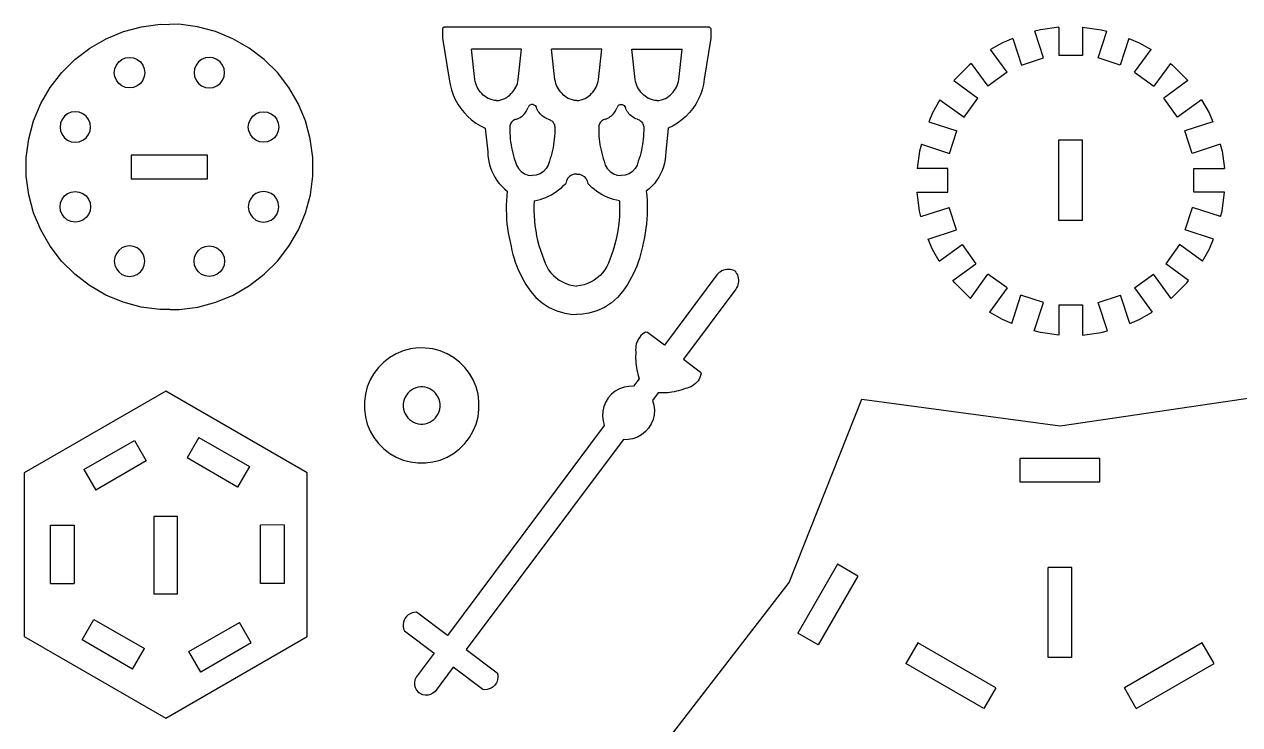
# Model space of a CAD drawing. Extents: x -3998 to 3998, y -3549 to 3549.
# Drawn here: x 2673 to 3443, y 586 to 1030 of the extents above; entities that cross this region are included whole.
import ezdxf

# ---------------------------------------------------------------- set-up
doc = ezdxf.new("R2010")
doc.units = 0
doc.header["$MEASUREMENT"] = 0
doc.layers.get('0').update_dxf_attribs({"linetype": 'CONTINUOUS'})

msp = doc.modelspace()

# ---------------------------------------------------------------- linework, layer by layer
for p, q in [((2725.05, 1020.51), (2736.03, 1025.04)), ((2736.03, 1025.04), (2747.51, 1028.08)), ((2747.51, 1028.08), (2759.29, 1029.62)), ((2759.29, 1029.62), (2765.23, 1029.61)), ((2771.17, 1029.62), (2765.23, 1029.61)), ((2782.95, 1028.08), (2771.17, 1029.62)), ((2794.43, 1025.04), (2782.95, 1028.08)), ((2805.41, 1020.51), (2794.43, 1025.04)), ((2939.17, 1027.9), (2938.17, 1026.9)), ((2938.17, 1026.9), (2938.17, 1020.9)), ((3107.12, 1027.9), (2939.17, 1027.9)), ((3107.12, 1027.9), (3108.12, 1026.9)), ((3108.12, 1026.9), (3108.12, 1020.9)), ((3316.91, 1026.22), (3313.29, 1025.24)), ((3318.76, 1008.38), (3313.29, 1025.24)), ((3328.55, 1027.75), (3316.91, 1026.22)), ((3328.55, 1027.75), (3328.55, 1009.92)), ((3343.55, 1027.75), (3343.55, 1009.92)), ((3343.55, 1027.75), (3355.19, 1026.22)), ((3353.33, 1008.38), (3358.81, 1025.24)), ((3355.19, 1026.22), (3358.81, 1025.24)), ((2714.75, 1014.61), (2725.05, 1020.51)), ((2815.71, 1014.61), (2805.41, 1020.51)), ((2938.17, 1020.9), (2942.39, 994.82)), ((3108.12, 1020.9), (3103.89, 994.82)), ((3292.77, 1018), (3285.21, 1013.62)), ((3299.37, 1020.73), (3292.77, 1018)), ((3299.37, 1020.73), (3304.81, 1003.87)), ((3372.73, 1020.73), (3367.29, 1003.87)), ((3372.73, 1020.73), (3379.33, 1018)), ((3379.33, 1018), (3386.88, 1013.62)), ((2705.32, 1007.41), (2714.75, 1014.61)), ((2737.42, 1008.34), (2739.92, 1008.67)), ((2739.92, 1008.67), (2742.42, 1008.34)), ((2790.41, 1008.67), (2787.9, 1008.34)), ((2792.91, 1008.34), (2790.41, 1008.67)), ((2825.14, 1007.41), (2815.71, 1014.61)), ((2988.24, 1013.9), (2956.41, 1013.9)), ((2958.52, 994.62), (2956.41, 1013.9)), ((2986.13, 994.62), (2988.24, 1013.9)), ((3039.05, 1013.9), (3007.23, 1013.9)), ((3009.33, 994.62), (3007.23, 1013.9)), ((3036.95, 994.62), (3039.05, 1013.9)), ((3058.04, 1013.9), (3089.87, 1013.9)), ((3060.15, 994.62), (3058.04, 1013.9)), ((3087.77, 994.62), (3089.87, 1013.9)), ((3295.65, 999.26), (3285.21, 1013.62)), ((3343.55, 1009.92), (3328.55, 1009.92)), ((3376.44, 999.26), (3386.88, 1013.62)), ((2696.91, 999.06), (2705.32, 1007.41)), ((2730.25, 999.01), (2730.58, 1001.51)), ((2730.58, 1001.51), (2731.55, 1003.84)), ((2731.55, 1003.84), (2733.08, 1005.84)), ((2733.08, 1005.84), (2735.08, 1007.37)), ((2735.08, 1007.37), (2737.42, 1008.34)), ((2742.42, 1008.34), (2744.75, 1007.37)), ((2744.75, 1007.37), (2746.75, 1005.84)), ((2746.75, 1005.84), (2748.29, 1003.84)), ((2748.29, 1003.84), (2749.25, 1001.51)), ((2749.25, 1001.51), (2749.58, 999.01)), ((2781.07, 1001.51), (2780.74, 999.01)), ((2782.04, 1003.84), (2781.07, 1001.51)), ((2783.57, 1005.84), (2782.04, 1003.84)), ((2785.57, 1007.37), (2783.57, 1005.84)), ((2787.9, 1008.34), (2785.57, 1007.37)), ((2795.24, 1007.37), (2792.91, 1008.34)), ((2797.24, 1005.84), (2795.24, 1007.37)), ((2798.77, 1003.84), (2797.24, 1005.84)), ((2799.74, 1001.51), (2798.77, 1003.84)), ((2800.07, 999.01), (2799.74, 1001.51)), ((2833.55, 999.06), (2825.14, 1007.41)), ((3271.58, 1003.82), (3262.56, 994.77)), ((3273, 1004.9), (3271.58, 1003.82)), ((3273, 1004.9), (3283.42, 990.56)), ((3304.81, 1003.87), (3318.76, 1008.38)), ((3367.29, 1003.87), (3353.33, 1008.38)), ((3399.1, 1004.9), (3388.68, 990.56)), ((3399.1, 1004.9), (3400.52, 1003.82)), ((3400.52, 1003.82), (3409.53, 994.77)), ((2689.67, 989.67), (2696.91, 999.06)), ((2730.58, 996.5), (2730.25, 999.01)), ((2731.55, 994.17), (2730.58, 996.5)), ((2733.08, 992.17), (2731.55, 994.17)), ((2748.29, 994.17), (2746.75, 992.17)), ((2749.25, 996.5), (2748.29, 994.17)), ((2749.58, 999.01), (2749.25, 996.5)), ((2780.74, 999.01), (2781.07, 996.5)), ((2781.07, 996.5), (2782.04, 994.17)), ((2782.04, 994.17), (2783.57, 992.17)), ((2797.24, 992.17), (2798.77, 994.17)), ((2798.77, 994.17), (2799.74, 996.5)), ((2799.74, 996.5), (2800.07, 999.01)), ((2840.79, 989.67), (2833.55, 999.06)), ((2942.39, 994.82), (2942.91, 991.51)), ((2958.77, 993.39), (2958.52, 994.62)), ((2959.12, 992.18), (2958.77, 993.39)), ((2985.54, 992.18), (2985.88, 993.39)), ((2985.88, 993.39), (2986.13, 994.62)), ((3009.59, 993.39), (3009.33, 994.62)), ((3009.93, 992.18), (3009.59, 993.39)), ((3036.35, 992.18), (3036.7, 993.39)), ((3036.7, 993.39), (3036.95, 994.62)), ((3060.4, 993.39), (3060.15, 994.62)), ((3060.75, 992.18), (3060.4, 993.39)), ((3087.17, 992.18), (3087.51, 993.39)), ((3087.51, 993.39), (3087.77, 994.62)), ((3103.89, 994.82), (3103.38, 991.51)), ((3262.56, 994.77), (3261.95, 993.97)), ((3261.95, 993.97), (3277.1, 982.96)), ((3295.65, 999.26), (3283.42, 990.56)), ((3376.44, 999.26), (3388.68, 990.56)), ((3410.15, 993.97), (3395, 982.96)), ((3409.53, 994.77), (3410.15, 993.97)), ((2683.72, 979.44), (2689.67, 989.67)), ((2735.08, 990.64), (2733.08, 992.17)), ((2737.42, 989.67), (2735.08, 990.64)), ((2739.92, 989.34), (2737.42, 989.67)), ((2742.42, 989.67), (2739.92, 989.34)), ((2744.75, 990.64), (2742.42, 989.67)), ((2746.75, 992.17), (2744.75, 990.64)), ((2783.57, 992.17), (2785.57, 990.64)), ((2785.57, 990.64), (2787.9, 989.67)), ((2787.9, 989.67), (2790.41, 989.34)), ((2790.41, 989.34), (2792.91, 989.67)), ((2792.91, 989.67), (2795.24, 990.64)), ((2795.24, 990.64), (2797.24, 992.17)), ((2846.75, 979.44), (2840.79, 989.67)), ((2942.91, 991.51), (2943.71, 988.26)), ((2943.71, 988.26), (2944.8, 985.09)), ((2959.55, 990.99), (2959.12, 992.18)), ((2960.07, 989.85), (2959.55, 990.99)), ((2960.68, 988.75), (2960.07, 989.85)), ((2961.37, 987.69), (2960.68, 988.75)), ((2962.14, 986.69), (2961.37, 987.69)), ((2962.98, 985.75), (2962.14, 986.69)), ((2963.89, 984.88), (2962.98, 985.75)), ((2980.76, 984.88), (2981.67, 985.75)), ((2981.67, 985.75), (2982.51, 986.69)), ((2982.51, 986.69), (2983.28, 987.69)), ((2983.28, 987.69), (2983.97, 988.75)), ((2983.97, 988.75), (2984.58, 989.85)), ((2984.58, 989.85), (2985.1, 990.99)), ((2985.1, 990.99), (2985.54, 992.18)), ((3010.37, 990.99), (3009.93, 992.18)), ((3010.89, 989.85), (3010.37, 990.99)), ((3011.5, 988.75), (3010.89, 989.85)), ((3012.19, 987.69), (3011.5, 988.75)), ((3012.96, 986.69), (3012.19, 987.69)), ((3013.8, 985.75), (3012.96, 986.69)), ((3014.71, 984.88), (3013.8, 985.75)), ((3031.58, 984.88), (3032.48, 985.75)), ((3032.48, 985.75), (3033.33, 986.69)), ((3033.33, 986.69), (3034.09, 987.69)), ((3034.09, 987.69), (3034.78, 988.75)), ((3034.78, 988.75), (3035.39, 989.85)), ((3035.39, 989.85), (3035.92, 990.99)), ((3035.92, 990.99), (3036.35, 992.18)), ((3061.18, 990.99), (3060.75, 992.18)), ((3061.71, 989.85), (3061.18, 990.99)), ((3062.32, 988.75), (3061.71, 989.85)), ((3063.01, 987.69), (3062.32, 988.75)), ((3063.77, 986.69), (3063.01, 987.69)), ((3064.61, 985.75), (3063.77, 986.69)), ((3065.52, 984.88), (3064.61, 985.75)), ((3082.39, 984.88), (3083.3, 985.75)), ((3083.3, 985.75), (3084.14, 986.69)), ((3084.14, 986.69), (3084.91, 987.69)), ((3084.91, 987.69), (3085.6, 988.75)), ((3085.6, 988.75), (3086.21, 989.85)), ((3086.21, 989.85), (3086.73, 990.99)), ((3086.73, 990.99), (3087.17, 992.18)), ((3102.57, 988.26), (3101.49, 985.09)), ((3103.38, 991.51), (3102.57, 988.26)), ((2679.17, 968.51), (2683.72, 979.44)), ((2851.29, 968.51), (2846.75, 979.44)), ((2944.8, 985.09), (2946.15, 982.03)), ((2946.15, 982.03), (2947.77, 979.1)), ((2947.77, 979.1), (2949.64, 976.32)), ((2964.86, 984.08), (2963.89, 984.88)), ((2965.89, 983.36), (2964.86, 984.08)), ((2966.97, 982.71), (2965.89, 983.36)), ((2968.25, 982.15), (2966.97, 982.71)), ((2969.58, 981.75), (2968.25, 982.15)), ((2970.94, 981.49), (2969.58, 981.75)), ((2972.33, 981.39), (2970.94, 981.49)), ((2972.33, 981.39), (2973.71, 981.49)), ((2973.71, 981.49), (2975.08, 981.75)), ((2975.08, 981.75), (2976.4, 982.15)), ((2976.4, 982.15), (2977.68, 982.71)), ((2977.68, 982.71), (2978.76, 983.36)), ((2978.76, 983.36), (2979.79, 984.08)), ((2979.79, 984.08), (2980.76, 984.88)), ((2993.1, 978.29), (2992.35, 976.99)), ((2994.48, 978.91), (2993.1, 978.29)), ((2995.48, 978.91), (2994.48, 978.91)), ((2995.48, 978.91), (2996.86, 978.29)), ((2996.86, 978.29), (2997.61, 976.99)), ((3015.68, 984.08), (3014.71, 984.88)), ((3016.71, 983.36), (3015.68, 984.08)), ((3017.79, 982.71), (3016.71, 983.36)), ((3019.06, 982.15), (3017.79, 982.71)), ((3020.39, 981.75), (3019.06, 982.15)), ((3021.76, 981.49), (3020.39, 981.75)), ((3023.14, 981.39), (3021.76, 981.49)), ((3023.14, 981.39), (3024.53, 981.49)), ((3024.53, 981.49), (3025.89, 981.75)), ((3025.89, 981.75), (3027.22, 982.15)), ((3027.22, 982.15), (3028.49, 982.71)), ((3028.49, 982.71), (3029.57, 983.36)), ((3029.57, 983.36), (3030.6, 984.08)), ((3030.6, 984.08), (3031.58, 984.88)), ((3049.42, 978.29), (3048.68, 976.99)), ((3050.81, 978.91), (3049.42, 978.29)), ((3050.81, 978.91), (3051.81, 978.91)), ((3051.81, 978.91), (3053.19, 978.29)), ((3053.19, 978.29), (3053.94, 976.99)), ((3066.5, 984.08), (3065.52, 984.88)), ((3067.53, 983.36), (3066.5, 984.08)), ((3068.61, 982.71), (3067.53, 983.36)), ((3069.88, 982.15), (3068.61, 982.71)), ((3071.21, 981.75), (3069.88, 982.15)), ((3072.57, 981.49), (3071.21, 981.75)), ((3073.96, 981.39), (3072.57, 981.49)), ((3073.96, 981.39), (3075.34, 981.49)), ((3075.34, 981.49), (3076.71, 981.75)), ((3076.71, 981.75), (3078.03, 982.15)), ((3078.03, 982.15), (3079.31, 982.71)), ((3079.31, 982.71), (3080.39, 983.36)), ((3080.39, 983.36), (3081.42, 984.08)), ((3081.42, 984.08), (3082.39, 984.88)), ((3098.51, 979.1), (3096.65, 976.32)), ((3100.13, 982.03), (3098.51, 979.1)), ((3101.49, 985.09), (3100.13, 982.03)), ((3253.18, 981.84), (3248.42, 973.56)), ((3253.18, 981.84), (3268.43, 970.77)), ((3268.43, 970.77), (3277.1, 982.96)), ((3403.67, 970.77), (3395, 982.96)), ((3418.92, 981.84), (3403.67, 970.77)), ((3418.92, 981.84), (3423.68, 973.56)), ((2698.69, 971.45), (2697.15, 969.44)), ((2700.69, 972.98), (2698.69, 971.45)), ((2703.02, 973.95), (2700.69, 972.98)), ((2705.52, 974.28), (2703.02, 973.95)), ((2708.02, 973.95), (2705.52, 974.28)), ((2710.36, 972.98), (2708.02, 973.95)), ((2712.36, 971.45), (2710.36, 972.98)), ((2713.89, 969.44), (2712.36, 971.45)), ((2816.43, 969.44), (2817.97, 971.45)), ((2817.97, 971.45), (2819.97, 972.98)), ((2819.97, 972.98), (2822.3, 973.95)), ((2822.3, 973.95), (2824.8, 974.28)), ((2824.8, 974.28), (2827.3, 973.95)), ((2827.3, 973.95), (2829.63, 972.98)), ((2829.63, 972.98), (2831.63, 971.45)), ((2831.63, 971.45), (2833.17, 969.44)), ((2949.64, 976.32), (2951.74, 973.71)), ((2951.74, 973.71), (2954.06, 971.3)), ((2954.06, 971.3), (2956.58, 969.1)), ((2985.67, 969.9), (2986.5, 970.28)), ((2986.5, 970.28), (2987.3, 970.72)), ((2987.3, 970.72), (2988.06, 971.23)), ((2988.06, 971.23), (2988.78, 971.79)), ((2988.78, 971.79), (2989.45, 972.4)), ((2989.45, 972.4), (2990.08, 973.07)), ((2990.08, 973.07), (2990.65, 973.78)), ((2990.65, 973.78), (2991.16, 974.53)), ((2991.16, 974.53), (2991.62, 975.32)), ((2991.62, 975.32), (2992.02, 976.14)), ((2992.02, 976.14), (2992.35, 976.99)), ((2997.94, 976.14), (2997.61, 976.99)), ((2998.33, 975.32), (2997.94, 976.14)), ((2998.79, 974.53), (2998.33, 975.32)), ((2999.31, 973.78), (2998.79, 974.53)), ((2999.88, 973.07), (2999.31, 973.78)), ((3000.5, 972.4), (2999.88, 973.07)), ((3001.18, 971.79), (3000.5, 972.4)), ((3001.9, 971.23), (3001.18, 971.79)), ((3002.66, 970.72), (3001.9, 971.23)), ((3003.45, 970.28), (3002.66, 970.72)), ((3004.28, 969.9), (3003.45, 970.28)), ((3042, 969.9), (3042.83, 970.28)), ((3042.83, 970.28), (3043.63, 970.72)), ((3043.63, 970.72), (3044.39, 971.23)), ((3044.39, 971.23), (3045.11, 971.79)), ((3045.11, 971.79), (3045.78, 972.4)), ((3045.78, 972.4), (3046.41, 973.07)), ((3046.41, 973.07), (3046.98, 973.78)), ((3046.98, 973.78), (3047.49, 974.53)), ((3047.49, 974.53), (3047.95, 975.32)), ((3047.95, 975.32), (3048.34, 976.14)), ((3048.34, 976.14), (3048.68, 976.99)), ((3054.27, 976.14), (3053.94, 976.99)), ((3054.66, 975.32), (3054.27, 976.14)), ((3055.12, 974.53), (3054.66, 975.32)), ((3055.63, 973.78), (3055.12, 974.53)), ((3056.21, 973.07), (3055.63, 973.78)), ((3056.83, 972.4), (3056.21, 973.07)), ((3057.5, 971.79), (3056.83, 972.4)), ((3058.22, 971.23), (3057.5, 971.79)), ((3058.98, 970.72), (3058.22, 971.23)), ((3059.78, 970.28), (3058.98, 970.72)), ((3060.61, 969.9), (3059.78, 970.28)), ((3092.22, 971.3), (3089.7, 969.1)), ((3094.54, 973.71), (3092.22, 971.3)), ((3096.65, 976.32), (3094.54, 973.71)), ((3248.42, 973.56), (3246.11, 967.99)), ((3423.68, 973.56), (3425.99, 967.99)), ((2676.07, 957.09), (2679.17, 968.51)), ((2696.19, 967.11), (2695.86, 964.61)), ((2695.86, 964.61), (2696.19, 962.11)), ((2697.15, 969.44), (2696.19, 967.11)), ((2714.86, 967.11), (2713.89, 969.44)), ((2715.19, 964.61), (2714.86, 967.11)), ((2714.86, 962.11), (2715.19, 964.61)), ((2815.13, 964.61), (2815.46, 967.11)), ((2815.46, 962.11), (2815.13, 964.61)), ((2815.46, 967.11), (2816.43, 969.44)), ((2833.17, 969.44), (2834.13, 967.11)), ((2834.13, 967.11), (2834.46, 964.61)), ((2834.46, 964.61), (2834.13, 962.11)), ((2854.39, 957.09), (2851.29, 968.51)), ((2956.58, 969.1), (2959.29, 967.12)), ((2959.29, 967.12), (2962.15, 965.39)), ((2962.15, 965.39), (2965.16, 963.92)), ((2965.16, 963.92), (2966.73, 948.87)), ((2980.74, 964.81), (2980.71, 964.2)), ((2980.71, 964.2), (2980.72, 962.4)), ((2980.72, 962.4), (2980.78, 960.59)), ((2980.83, 965.41), (2980.74, 964.81)), ((2980.99, 966), (2980.83, 965.41)), ((2981.21, 966.56), (2980.99, 966)), ((2981.49, 967.1), (2981.21, 966.56)), ((2981.83, 967.6), (2981.49, 967.1)), ((2982.23, 968.06), (2981.83, 967.6)), ((2982.67, 968.48), (2982.23, 968.06)), ((2983.16, 968.84), (2982.67, 968.48)), ((2983.68, 969.15), (2983.16, 968.84)), ((2984.24, 969.4), (2983.68, 969.15)), ((2984.82, 969.58), (2984.24, 969.4)), ((2984.82, 969.58), (2985.67, 969.9)), ((3005.13, 969.58), (3004.28, 969.9)), ((3005.13, 969.58), (3005.71, 969.4)), ((3005.71, 969.4), (3006.27, 969.15)), ((3006.27, 969.15), (3006.79, 968.84)), ((3006.79, 968.84), (3007.28, 968.48)), ((3007.28, 968.48), (3007.72, 968.06)), ((3007.72, 968.06), (3008.12, 967.6)), ((3008.12, 967.6), (3008.46, 967.1)), ((3008.46, 967.1), (3008.74, 966.56)), ((3008.74, 966.56), (3008.97, 966)), ((3008.97, 966), (3009.12, 965.41)), ((3009.12, 965.41), (3009.21, 964.81)), ((3009.23, 962.4), (3009.17, 960.59)), ((3009.21, 964.81), (3009.24, 964.2)), ((3009.24, 964.2), (3009.23, 962.4)), ((3037.07, 964.81), (3037.04, 964.2)), ((3037.04, 964.2), (3037.05, 962.4)), ((3037.05, 962.4), (3037.11, 960.59)), ((3037.16, 965.41), (3037.07, 964.81)), ((3037.32, 966), (3037.16, 965.41)), ((3037.54, 966.56), (3037.32, 966)), ((3037.82, 967.1), (3037.54, 966.56)), ((3038.16, 967.6), (3037.82, 967.1)), ((3038.56, 968.06), (3038.16, 967.6)), ((3039, 968.48), (3038.56, 968.06)), ((3039.49, 968.84), (3039, 968.48)), ((3040.01, 969.15), (3039.49, 968.84)), ((3040.57, 969.4), (3040.01, 969.15)), ((3041.15, 969.58), (3040.57, 969.4)), ((3041.15, 969.58), (3042, 969.9)), ((3061.46, 969.58), (3060.61, 969.9)), ((3061.46, 969.58), (3062.04, 969.4)), ((3062.04, 969.4), (3062.6, 969.15)), ((3062.6, 969.15), (3063.12, 968.84)), ((3063.12, 968.84), (3063.61, 968.48)), ((3063.61, 968.48), (3064.05, 968.06)), ((3064.05, 968.06), (3064.45, 967.6)), ((3064.45, 967.6), (3064.79, 967.1)), ((3064.79, 967.1), (3065.07, 966.56)), ((3065.07, 966.56), (3065.29, 966)), ((3065.29, 966), (3065.45, 965.41)), ((3065.45, 965.41), (3065.54, 964.81)), ((3065.56, 962.4), (3065.5, 960.59)), ((3065.54, 964.81), (3065.57, 964.2)), ((3065.57, 964.2), (3065.56, 962.4)), ((3081.12, 963.92), (3079.56, 948.87)), ((3084.13, 965.39), (3081.12, 963.92)), ((3087, 967.12), (3084.13, 965.39)), ((3089.7, 969.1), (3087, 967.12)), ((3246.11, 967.99), (3263.88, 962.21)), ((3259.2, 947.96), (3263.88, 962.21)), ((3425.99, 967.99), (3408.21, 962.21)), ((3412.9, 947.96), (3408.21, 962.21)), ((2674.52, 945.36), (2676.07, 957.09)), ((2696.19, 962.11), (2697.15, 959.78)), ((2697.15, 959.78), (2698.69, 957.78)), ((2698.69, 957.78), (2700.69, 956.24)), ((2700.69, 956.24), (2703.02, 955.28)), ((2703.02, 955.28), (2705.52, 954.95)), ((2705.52, 954.95), (2708.02, 955.28)), ((2708.02, 955.28), (2710.36, 956.24)), ((2710.36, 956.24), (2712.36, 957.78)), ((2712.36, 957.78), (2713.89, 959.78)), ((2713.89, 959.78), (2714.86, 962.11)), ((2816.43, 959.78), (2815.46, 962.11)), ((2817.97, 957.78), (2816.43, 959.78)), ((2819.97, 956.24), (2817.97, 957.78)), ((2822.3, 955.28), (2819.97, 956.24)), ((2824.8, 954.95), (2822.3, 955.28)), ((2827.3, 955.28), (2824.8, 954.95)), ((2829.63, 956.24), (2827.3, 955.28)), ((2831.63, 957.78), (2829.63, 956.24)), ((2833.17, 959.78), (2831.63, 957.78)), ((2834.13, 962.11), (2833.17, 959.78)), ((2855.94, 945.36), (2854.39, 957.09)), ((2980.78, 960.59), (2980.89, 958.79)), ((2980.89, 958.79), (2981.05, 956.99)), ((2981.05, 956.99), (2981.26, 955.2)), ((2981.26, 955.2), (2981.52, 953.41)), ((3008.69, 955.2), (3008.43, 953.41)), ((3008.91, 956.99), (3008.69, 955.2)), ((3009.07, 958.79), (3008.91, 956.99)), ((3009.17, 960.59), (3009.07, 958.79)), ((3037.11, 960.59), (3037.22, 958.79)), ((3037.22, 958.79), (3037.38, 956.99)), ((3037.38, 956.99), (3037.59, 955.2)), ((3037.59, 955.2), (3037.85, 953.41)), ((3065.02, 955.2), (3064.76, 953.41)), ((3065.23, 956.99), (3065.02, 955.2)), ((3065.39, 958.79), (3065.23, 956.99)), ((3065.5, 960.59), (3065.39, 958.79)), ((3328.55, 905.46), (3328.55, 956.44)), ((3328.55, 956.44), (3343.55, 956.44)), ((3343.55, 905.46), (3343.55, 956.44)), ((2740.97, 946.87), (2740.97, 931.87)), ((2789.35, 946.87), (2740.97, 946.87)), ((2789.35, 931.87), (2789.35, 946.87)), ((2966.73, 948.87), (2966.85, 946.47)), ((2981.52, 953.41), (2981.84, 951.64)), ((2981.84, 951.64), (2982.2, 949.87)), ((2982.2, 949.87), (2982.61, 948.11)), ((2982.61, 948.11), (2983.08, 946.37)), ((3007.34, 948.11), (3006.88, 946.37)), ((3007.75, 949.87), (3007.34, 948.11)), ((3008.12, 951.64), (3007.75, 949.87)), ((3008.43, 953.41), (3008.12, 951.64)), ((3037.85, 953.41), (3038.16, 951.64)), ((3038.16, 951.64), (3038.53, 949.87)), ((3038.53, 949.87), (3038.94, 948.11)), ((3038.94, 948.11), (3039.41, 946.37)), ((3063.67, 948.11), (3063.21, 946.37)), ((3064.08, 949.87), (3063.67, 948.11)), ((3064.45, 951.64), (3064.08, 949.87)), ((3064.76, 953.41), (3064.45, 951.64)), ((3079.56, 948.87), (3079.43, 946.47)), ((3240.24, 949.41), (3238.73, 938.39)), ((3241.4, 953.75), (3240.24, 949.41)), ((3241.4, 953.75), (3259.2, 947.96)), ((3430.7, 953.75), (3412.9, 947.96)), ((3430.7, 953.75), (3431.85, 949.41)), ((3431.85, 949.41), (3433.36, 938.39)), ((2674.5, 933.53), (2674.52, 945.36)), ((2855.96, 933.53), (2855.94, 945.36)), ((2966.85, 946.47), (2967.15, 944.09)), ((2967.15, 944.09), (2967.63, 941.73)), ((2967.63, 941.73), (2968.28, 939.42)), ((2968.28, 939.42), (2969.11, 937.17)), ((2983.08, 946.37), (2983.59, 944.64)), ((2983.59, 944.64), (2984.15, 942.92)), ((2984.15, 942.92), (2984.89, 940.49)), ((2984.89, 940.49), (2986.17, 938.29)), ((3005.06, 940.49), (3003.78, 938.29)), ((3005.8, 942.92), (3005.06, 940.49)), ((3006.36, 944.64), (3005.8, 942.92)), ((3006.88, 946.37), (3006.36, 944.64)), ((3039.41, 946.37), (3039.92, 944.64)), ((3039.92, 944.64), (3040.48, 942.92)), ((3040.48, 942.92), (3041.22, 940.49)), ((3041.22, 940.49), (3042.5, 938.29)), ((3061.39, 940.49), (3060.11, 938.29)), ((3062.13, 942.92), (3061.39, 940.49)), ((3062.69, 944.64), (3062.13, 942.92)), ((3063.21, 946.37), (3062.69, 944.64)), ((3078, 939.42), (3077.18, 937.17)), ((3078.65, 941.73), (3078, 939.42)), ((3079.13, 944.09), (3078.65, 941.73)), ((3079.43, 946.47), (3079.13, 944.09)), ((2676.05, 921.8), (2674.5, 933.53)), ((2740.97, 931.87), (2789.35, 931.87)), ((2854.41, 921.8), (2855.96, 933.53)), ((2969.11, 937.17), (2970.1, 934.98)), ((2970.1, 934.98), (2971.25, 932.87)), ((2971.25, 932.87), (2972.55, 930.86)), ((2986.17, 938.29), (2987.93, 936.45)), ((2987.93, 936.45), (2990.06, 935.06)), ((2990.06, 935.06), (2992.45, 934.2)), ((2992.45, 934.2), (2994.98, 933.91)), ((2997.5, 934.2), (2994.98, 933.91)), ((2999.9, 935.06), (2997.5, 934.2)), ((3002.03, 936.45), (2999.9, 935.06)), ((3003.78, 938.29), (3002.03, 936.45)), ((3017.38, 931.98), (3016.58, 930.53)), ((3018.51, 933.2), (3017.38, 931.98)), ((3019.89, 934.12), (3018.51, 933.2)), ((3021.45, 934.69), (3019.89, 934.12)), ((3023.1, 934.86), (3021.45, 934.69)), ((3023.1, 934.86), (3023.14, 934.86)), ((3023.18, 934.86), (3023.14, 934.86)), ((3023.18, 934.86), (3024.83, 934.69)), ((3024.83, 934.69), (3026.39, 934.12)), ((3026.39, 934.12), (3027.78, 933.2)), ((3027.78, 933.2), (3028.9, 931.98)), ((3028.9, 931.98), (3029.7, 930.53)), ((3042.5, 938.29), (3044.25, 936.45)), ((3044.25, 936.45), (3046.39, 935.06)), ((3046.39, 935.06), (3048.78, 934.2)), ((3048.78, 934.2), (3051.31, 933.91)), ((3053.83, 934.2), (3051.31, 933.91)), ((3056.23, 935.06), (3053.83, 934.2)), ((3058.36, 936.45), (3056.23, 935.06)), ((3060.11, 938.29), (3058.36, 936.45)), ((3075.04, 932.87), (3073.73, 930.86)), ((3076.19, 934.98), (3075.04, 932.87)), ((3077.18, 937.17), (3076.19, 934.98)), ((3258.07, 938.39), (3238.73, 938.39)), ((3258.07, 923.4), (3258.07, 938.39)), ((3414.02, 923.4), (3414.02, 938.39)), ((3414.02, 938.39), (3433.36, 938.39)), ((2703.02, 923.46), (2705.52, 923.79)), ((2705.52, 923.79), (2708.02, 923.46)), ((2824.8, 923.79), (2822.3, 923.46)), ((2827.3, 923.46), (2824.8, 923.79)), ((2972.55, 930.86), (2974, 928.94)), ((2974, 928.94), (2975.59, 927.14)), ((2975.59, 927.14), (2977.31, 925.47)), ((2977.31, 925.47), (2979.15, 923.93)), ((2979.15, 923.93), (2978.85, 921.01)), ((3008.72, 922.77), (3010.33, 923.84)), ((3010.33, 923.84), (3011.89, 924.99)), ((3011.89, 924.99), (3013.38, 926.22)), ((3013.38, 926.22), (3014.8, 927.54)), ((3014.8, 927.54), (3016.14, 928.93)), ((3016.58, 930.53), (3016.14, 928.93)), ((3029.7, 930.53), (3030.14, 928.93)), ((3031.49, 927.54), (3030.14, 928.93)), ((3032.91, 926.22), (3031.49, 927.54)), ((3034.4, 924.99), (3032.91, 926.22)), ((3035.95, 923.84), (3034.4, 924.99)), ((3037.57, 922.77), (3035.95, 923.84)), ((3068.97, 925.47), (3067.13, 923.93)), ((3067.13, 923.93), (3067.44, 921.01)), ((3070.69, 927.14), (3068.97, 925.47)), ((3072.28, 928.94), (3070.69, 927.14)), ((3073.73, 930.86), (3072.28, 928.94)), ((2679.11, 910.37), (2676.05, 921.8)), ((2695.86, 914.12), (2696.19, 916.62)), ((2696.19, 916.62), (2697.15, 918.95)), ((2697.15, 918.95), (2698.69, 920.96)), ((2698.69, 920.96), (2700.69, 922.49)), ((2700.69, 922.49), (2703.02, 923.46)), ((2708.02, 923.46), (2710.36, 922.49)), ((2710.36, 922.49), (2712.36, 920.96)), ((2712.36, 920.96), (2713.89, 918.95)), ((2713.89, 918.95), (2714.86, 916.62)), ((2714.86, 916.62), (2715.19, 914.12)), ((2815.46, 916.62), (2815.13, 914.12)), ((2816.43, 918.95), (2815.46, 916.62)), ((2817.97, 920.96), (2816.43, 918.95)), ((2819.97, 922.49), (2817.97, 920.96)), ((2822.3, 923.46), (2819.97, 922.49)), ((2829.63, 922.49), (2827.3, 923.46)), ((2831.63, 920.96), (2829.63, 922.49)), ((2833.17, 918.95), (2831.63, 920.96)), ((2834.13, 916.62), (2833.17, 918.95)), ((2834.46, 914.12), (2834.13, 916.62)), ((2851.35, 910.37), (2854.41, 921.8)), ((2978.63, 918.08), (2978.51, 915.15)), ((2978.85, 921.01), (2978.63, 918.08)), ((2996.15, 917.93), (2996.01, 914.76)), ((2996.15, 917.93), (2998.04, 918.32)), ((2998.04, 918.32), (2999.91, 918.82)), ((2999.91, 918.82), (3001.76, 919.42)), ((3001.76, 919.42), (3003.56, 920.11)), ((3003.56, 920.11), (3005.33, 920.9)), ((3005.33, 920.9), (3007.05, 921.79)), ((3007.05, 921.79), (3008.72, 922.77)), ((3039.24, 921.79), (3037.57, 922.77)), ((3040.96, 920.9), (3039.24, 921.79)), ((3042.72, 920.11), (3040.96, 920.9)), ((3044.53, 919.42), (3042.72, 920.11)), ((3046.37, 918.82), (3044.53, 919.42)), ((3048.24, 918.32), (3046.37, 918.82)), ((3050.13, 917.93), (3048.24, 918.32)), ((3050.13, 917.93), (3050.27, 914.76)), ((3067.44, 921.01), (3067.65, 918.08)), ((3067.65, 918.08), (3067.77, 915.15)), ((3240.24, 911.3), (3238.71, 923.4)), ((3238.71, 923.4), (3258.07, 923.4)), ((3433.39, 923.4), (3414.02, 923.4)), ((3431.85, 911.3), (3433.39, 923.4)), ((2683.65, 899.44), (2679.11, 910.37)), ((2696.19, 911.62), (2695.86, 914.12)), ((2697.15, 909.29), (2696.19, 911.62)), ((2698.69, 907.29), (2697.15, 909.29)), ((2713.89, 909.29), (2712.36, 907.29)), ((2714.86, 911.62), (2713.89, 909.29)), ((2715.19, 914.12), (2714.86, 911.62)), ((2815.13, 914.12), (2815.46, 911.62)), ((2815.46, 911.62), (2816.43, 909.29)), ((2816.43, 909.29), (2817.97, 907.29)), ((2831.63, 907.29), (2833.17, 909.29)), ((2833.17, 909.29), (2834.13, 911.62)), ((2834.13, 911.62), (2834.46, 914.12)), ((2846.81, 899.44), (2851.35, 910.37)), ((2978.51, 915.15), (2978.48, 912.21)), ((2978.48, 912.21), (2978.55, 909.28)), ((2978.55, 909.28), (2978.7, 906.34)), ((2996.01, 914.76), (2996, 911.59)), ((2996, 911.59), (2996.1, 908.42)), ((2996.1, 908.42), (2996.32, 905.25)), ((3050.18, 908.42), (3049.96, 905.25)), ((3050.28, 911.59), (3050.18, 908.42)), ((3050.27, 914.76), (3050.28, 911.59)), ((3067.74, 909.28), (3067.58, 906.34)), ((3067.8, 912.21), (3067.74, 909.28)), ((3067.77, 915.15), (3067.8, 912.21)), ((3241.14, 907.93), (3240.24, 911.3)), ((3241.14, 907.93), (3258.99, 913.7)), ((3263.57, 899.51), (3258.99, 913.7)), ((3408.53, 899.51), (3413.11, 913.7)), ((3430.96, 907.93), (3413.11, 913.7)), ((3430.96, 907.93), (3431.85, 911.3)), ((2700.69, 905.75), (2698.69, 907.29)), ((2703.02, 904.79), (2700.69, 905.75)), ((2705.52, 904.46), (2703.02, 904.79)), ((2708.02, 904.79), (2705.52, 904.46)), ((2710.36, 905.75), (2708.02, 904.79)), ((2712.36, 907.29), (2710.36, 905.75)), ((2817.97, 907.29), (2819.97, 905.75)), ((2819.97, 905.75), (2822.3, 904.79)), ((2822.3, 904.79), (2824.8, 904.46)), ((2824.8, 904.46), (2827.3, 904.79)), ((2827.3, 904.79), (2829.63, 905.75)), ((2829.63, 905.75), (2831.63, 907.29)), ((2978.7, 906.34), (2978.95, 903.42)), ((2978.95, 903.42), (2979.3, 900.5)), ((2996.32, 905.25), (2996.66, 902.1)), ((2996.66, 902.1), (2997.12, 898.96)), ((3049.62, 902.1), (3049.17, 898.96)), ((3049.96, 905.25), (3049.62, 902.1)), ((3067.33, 903.42), (3066.99, 900.5)), ((3067.58, 906.34), (3067.33, 903.42)), ((3343.55, 905.46), (3328.55, 905.46)), ((2689.58, 889.19), (2683.65, 899.44)), ((2840.88, 889.19), (2846.81, 899.44)), ((2979.3, 900.5), (2979.73, 897.6)), ((2979.73, 897.6), (2980.26, 894.71)), ((2980.26, 894.71), (2980.88, 891.84)), ((2997.12, 898.96), (2997.69, 895.84)), ((2997.69, 895.84), (2998.38, 892.75)), ((3048.59, 895.84), (3047.9, 892.75)), ((3049.17, 898.96), (3048.59, 895.84)), ((3066.02, 894.71), (3065.41, 891.84)), ((3066.55, 897.6), (3066.02, 894.71)), ((3066.99, 900.5), (3066.55, 897.6)), ((3245.7, 893.71), (3263.57, 899.51)), ((3248.42, 887.15), (3245.7, 893.71)), ((3426.4, 893.71), (3408.53, 899.51)), ((3423.68, 887.15), (3426.4, 893.71)), ((2696.81, 879.8), (2689.58, 889.19)), ((2733.08, 886.56), (2731.55, 884.56)), ((2735.08, 888.1), (2733.08, 886.56)), ((2737.42, 889.06), (2735.08, 888.1)), ((2739.92, 889.39), (2737.42, 889.06)), ((2742.42, 889.06), (2739.92, 889.39)), ((2744.75, 888.1), (2742.42, 889.06)), ((2746.75, 886.56), (2744.75, 888.1)), ((2748.29, 884.56), (2746.75, 886.56)), ((2782.04, 884.56), (2783.57, 886.56)), ((2783.57, 886.56), (2785.57, 888.1)), ((2785.57, 888.1), (2787.9, 889.06)), ((2787.9, 889.06), (2790.41, 889.39)), ((2790.41, 889.39), (2792.91, 889.06)), ((2792.91, 889.06), (2795.24, 888.1)), ((2795.24, 888.1), (2797.24, 886.56)), ((2797.24, 886.56), (2798.77, 884.56)), ((2833.65, 879.8), (2840.88, 889.19)), ((2980.88, 891.84), (2981.58, 888.99)), ((2981.58, 888.99), (2982.1, 886.45)), ((2982.1, 886.45), (2982.72, 883.94)), ((2998.38, 892.75), (2999.18, 889.68)), ((2999.18, 889.68), (3000.1, 886.64)), ((3000.1, 886.64), (3001.13, 883.64)), ((3046.18, 886.64), (3045.15, 883.64)), ((3047.1, 889.68), (3046.18, 886.64)), ((3047.9, 892.75), (3047.1, 889.68)), ((3064.18, 886.45), (3063.57, 883.94)), ((3064.7, 888.99), (3064.18, 886.45)), ((3065.41, 891.84), (3064.7, 888.99)), ((3252.71, 879.69), (3248.42, 887.15)), ((3252.71, 879.69), (3267.17, 890.19)), ((3267.17, 890.19), (3275.88, 877.93)), ((3404.93, 890.19), (3396.21, 877.93)), ((3419.39, 879.69), (3404.93, 890.19)), ((3419.39, 879.69), (3423.68, 887.15)), ((2705.2, 871.42), (2696.81, 879.8)), ((2730.58, 882.23), (2730.25, 879.73)), ((2730.25, 879.73), (2730.58, 877.23)), ((2731.55, 884.56), (2730.58, 882.23)), ((2749.25, 882.23), (2748.29, 884.56)), ((2749.58, 879.73), (2749.25, 882.23)), ((2749.25, 877.23), (2749.58, 879.73)), ((2780.74, 879.73), (2781.07, 882.23)), ((2781.07, 877.23), (2780.74, 879.73)), ((2781.07, 882.23), (2782.04, 884.56)), ((2798.77, 884.56), (2799.74, 882.23)), ((2799.74, 882.23), (2800.07, 879.73)), ((2800.07, 879.73), (2799.74, 877.23)), ((2825.26, 871.42), (2833.65, 879.8)), ((2982.72, 883.94), (2983.43, 881.45)), ((2983.43, 881.45), (2984.23, 878.98)), ((2984.23, 878.98), (2985.13, 876.56)), ((3001.13, 883.64), (3002.27, 880.68)), ((3002.27, 880.68), (3003.08, 878.46)), ((3003.08, 878.46), (3004.1, 876.33)), ((3043.2, 878.46), (3042.18, 876.33)), ((3044.01, 880.68), (3043.2, 878.46)), ((3045.15, 883.64), (3044.01, 880.68)), ((3062.05, 878.98), (3061.15, 876.56)), ((3062.86, 881.45), (3062.05, 878.98)), ((3063.57, 883.94), (3062.86, 881.45)), ((3261.42, 867.42), (3275.88, 877.93)), ((3410.67, 867.42), (3396.21, 877.93)), ((2714.62, 864.22), (2705.2, 871.42)), ((2730.58, 877.23), (2731.55, 874.9)), ((2731.55, 874.9), (2733.08, 872.9)), ((2733.08, 872.9), (2735.08, 871.36)), ((2735.08, 871.36), (2737.42, 870.4)), ((2737.42, 870.4), (2739.92, 870.07)), ((2739.92, 870.07), (2742.42, 870.4)), ((2742.42, 870.4), (2744.75, 871.36)), ((2744.75, 871.36), (2746.75, 872.9)), ((2746.75, 872.9), (2748.29, 874.9)), ((2748.29, 874.9), (2749.25, 877.23)), ((2782.04, 874.9), (2781.07, 877.23)), ((2783.57, 872.9), (2782.04, 874.9)), ((2785.57, 871.36), (2783.57, 872.9)), ((2787.9, 870.4), (2785.57, 871.36)), ((2790.41, 870.07), (2787.9, 870.4)), ((2792.91, 870.4), (2790.41, 870.07)), ((2795.24, 871.36), (2792.91, 870.4)), ((2797.24, 872.9), (2795.24, 871.36)), ((2798.77, 874.9), (2797.24, 872.9)), ((2799.74, 877.23), (2798.77, 874.9)), ((2815.84, 864.22), (2825.26, 871.42)), ((2985.13, 876.56), (2986.12, 874.16)), ((2986.12, 874.16), (2987.2, 871.81)), ((2987.2, 871.81), (2988.37, 869.5)), ((3004.1, 876.33), (3005.33, 874.3)), ((3005.33, 874.3), (3006.76, 872.42)), ((3006.76, 872.42), (3008.36, 870.68)), ((3008.36, 870.68), (3010.13, 869.11)), ((3037.92, 870.68), (3036.15, 869.11)), ((3039.53, 872.42), (3037.92, 870.68)), ((3040.95, 874.3), (3039.53, 872.42)), ((3042.18, 876.33), (3040.95, 874.3)), ((3059.08, 871.81), (3057.91, 869.5)), ((3060.16, 874.16), (3059.08, 871.81)), ((3061.15, 876.56), (3060.16, 874.16)), ((3111.85, 870.97), (3078.64, 826.57)), ((3112.56, 871.74), (3111.85, 870.97)), ((3113.35, 872.43), (3112.56, 871.74)), ((3114.21, 873.03), (3113.35, 872.43)), ((3115.12, 873.54), (3114.21, 873.03)), ((3116.09, 873.94), (3115.12, 873.54)), ((3117.1, 874.24), (3116.09, 873.94)), ((3118.13, 874.43), (3117.1, 874.24)), ((3119.17, 874.5), (3118.13, 874.43)), ((3120.22, 874.46), (3119.17, 874.5)), ((3121.25, 874.31), (3120.22, 874.46)), ((3122.27, 874.05), (3121.25, 874.31)), ((3123.25, 873.68), (3122.27, 874.05)), ((3123.25, 873.68), (3123.88, 872.84)), ((3123.88, 872.84), (3124.42, 871.94)), ((3124.42, 871.94), (3124.86, 870.99)), ((3124.86, 870.99), (3125.19, 870)), ((3125.19, 870), (3125.41, 868.98)), ((3272.5, 856.18), (3283.59, 871.45)), ((3295.77, 862.79), (3283.59, 871.45)), ((3376.33, 862.79), (3388.51, 871.45)), ((3399.6, 856.18), (3388.51, 871.45)), ((2724.9, 858.29), (2714.62, 864.22)), ((2805.56, 858.29), (2815.84, 864.22)), ((2988.37, 869.5), (2989.63, 867.23)), ((2989.63, 867.23), (2990.97, 865.02)), ((2990.97, 865.02), (2992.4, 862.86)), ((2992.4, 862.86), (2993.91, 860.75)), ((3010.13, 869.11), (3012.05, 867.72)), ((3012.05, 867.72), (3014.1, 866.53)), ((3014.1, 866.53), (3016.25, 865.55)), ((3016.25, 865.55), (3018.49, 864.79)), ((3018.49, 864.79), (3020.79, 864.25)), ((3020.79, 864.25), (3023.14, 863.95)), ((3025.49, 864.25), (3023.14, 863.95)), ((3027.79, 864.79), (3025.49, 864.25)), ((3030.03, 865.55), (3027.79, 864.79)), ((3032.19, 866.53), (3030.03, 865.55)), ((3034.23, 867.72), (3032.19, 866.53)), ((3036.15, 869.11), (3034.23, 867.72)), ((3053.88, 862.86), (3052.38, 860.75)), ((3055.31, 865.02), (3053.88, 862.86)), ((3056.65, 867.23), (3055.31, 865.02)), ((3057.91, 869.5), (3056.65, 867.23)), ((3124.41, 862.88), (3123.86, 861.98)), ((3124.85, 863.83), (3124.41, 862.88)), ((3125.18, 864.82), (3124.85, 863.83)), ((3125.41, 865.85), (3125.18, 864.82)), ((3125.41, 868.98), (3125.52, 867.93)), ((3125.52, 866.89), (3125.41, 865.85)), ((3125.52, 867.93), (3125.52, 866.89)), ((3262.56, 865.93), (3261.42, 867.42)), ((3271.58, 856.88), (3262.56, 865.93)), ((3295.77, 862.79), (3284.61, 847.43)), ((3376.33, 862.79), (3387.49, 847.43)), ((3400.52, 856.88), (3409.53, 865.93)), ((3409.53, 865.93), (3410.67, 867.42)), ((2735.88, 853.76), (2724.9, 858.29)), ((2794.58, 853.76), (2805.56, 858.29)), ((2993.91, 860.75), (2997.3, 856.72)), ((2997.3, 856.72), (3001.25, 853.23)), ((3048.99, 856.72), (3045.04, 853.23)), ((3052.38, 860.75), (3048.99, 856.72)), ((3123.86, 861.98), (3090.65, 817.58)), ((3272.5, 856.18), (3271.58, 856.88)), ((3298.66, 840.26), (3304.49, 858.21)), ((3318.74, 853.53), (3304.49, 858.21)), ((3353.36, 853.53), (3367.61, 858.21)), ((3373.44, 840.26), (3367.61, 858.21)), ((3399.6, 856.18), (3400.52, 856.88)), ((2747.35, 850.68), (2735.88, 853.76)), ((2759.13, 849.13), (2747.35, 850.68)), ((2765.55, 849.12), (2759.13, 849.13)), ((2765.55, 849.12), (2771.33, 849.13)), ((2771.33, 849.13), (2783.11, 850.68)), ((2783.11, 850.68), (2794.58, 853.76)), ((3001.25, 853.23), (3005.67, 850.36)), ((3005.67, 850.36), (3010.47, 848.18)), ((3010.47, 848.18), (3015.53, 846.73)), ((3035.82, 848.18), (3030.75, 846.73)), ((3040.61, 850.36), (3035.82, 848.18)), ((3045.04, 853.23), (3040.61, 850.36)), ((3292.77, 842.7), (3284.61, 847.43)), ((3312.9, 835.56), (3318.74, 853.53)), ((3328.55, 851.97), (3343.55, 851.97)), ((3328.55, 851.97), (3328.55, 832.97)), ((3343.55, 851.97), (3343.55, 832.97)), ((3359.19, 835.56), (3353.36, 853.53)), ((3379.33, 842.7), (3387.49, 847.43)), ((3015.53, 846.73), (3020.76, 846.04)), ((3020.76, 846.04), (3023.14, 846.08)), ((3025.52, 846.04), (3023.14, 846.08)), ((3030.75, 846.73), (3025.52, 846.04)), ((3298.66, 840.26), (3292.77, 842.7)), ((3373.44, 840.26), (3379.33, 842.7)), ((3063.02, 831.65), (3062.32, 830.65)), ((3063.82, 832.58), (3063.02, 831.65)), ((3064.71, 833.42), (3063.82, 832.58)), ((3065.68, 834.17), (3064.71, 833.42)), ((3066.71, 834.82), (3065.68, 834.17)), ((3067.86, 834.63), (3066.71, 834.82)), ((3078.64, 826.57), (3067.86, 834.63)), ((3316.91, 834.48), (3312.9, 835.56)), ((3328.55, 832.97), (3316.91, 834.48)), ((3343.55, 832.97), (3355.19, 834.48)), ((3355.19, 834.48), (3359.19, 835.56)), ((2917.85, 824.13), (2913.26, 822.9)), ((2922.57, 824.75), (2917.85, 824.13)), ((2927.33, 824.74), (2922.57, 824.75)), ((2932.05, 824.12), (2927.33, 824.74)), ((2936.64, 822.88), (2932.05, 824.12)), ((3060.46, 824.88), (3060.45, 823.66)), ((3060.45, 823.66), (3060.55, 822.44)), ((3060.6, 826.1), (3060.46, 824.88)), ((3060.86, 827.29), (3060.6, 826.1)), ((3061.23, 828.46), (3060.86, 827.29)), ((3061.72, 829.58), (3061.23, 828.46)), ((3062.32, 830.65), (3061.72, 829.58)), ((2904.73, 818.71), (2900.96, 815.81)), ((2908.86, 821.08), (2904.73, 818.71)), ((2913.26, 822.9), (2908.86, 821.08)), ((2941.04, 821.06), (2936.64, 822.88)), ((2945.15, 818.67), (2941.04, 821.06)), ((2948.93, 815.77), (2945.15, 818.67)), ((3060.46, 820.99), (3060.42, 819.55)), ((3060.42, 819.55), (3060.43, 818.1)), ((3060.43, 818.1), (3060.48, 816.65)), ((3060.55, 822.44), (3060.46, 820.99)), ((3060.48, 816.65), (3060.59, 815.21)), ((3090.65, 817.58), (3101.43, 809.52)), ((2894.69, 808.68), (2892.31, 804.56)), ((2897.59, 812.45), (2894.69, 808.68)), ((2900.96, 815.81), (2897.59, 812.45)), ((2952.29, 812.4), (2948.93, 815.77)), ((2955.18, 808.63), (2952.29, 812.4)), ((2957.55, 804.5), (2955.18, 808.63)), ((3060.59, 815.21), (3060.75, 813.77)), ((3060.75, 813.77), (3060.96, 812.33)), ((3060.96, 812.33), (3061.22, 810.91)), ((3061.22, 810.91), (3061.53, 809.49)), ((3061.53, 809.49), (3061.89, 808.09)), ((3101.43, 809.52), (3101.93, 808.47)), ((3101.93, 808.47), (3101.6, 807.29)), ((2892.31, 804.56), (2890.49, 800.17)), ((2959.37, 800.11), (2957.55, 804.5)), ((3062.75, 805.33), (3059.16, 800.52)), ((3061.89, 808.09), (3062.29, 806.7)), ((3062.29, 806.7), (3062.75, 805.33)), ((3096.37, 800.73), (3095.29, 800.14)), ((3097.38, 801.42), (3096.37, 800.73)), ((3098.32, 802.2), (3097.38, 801.42)), ((3099.17, 803.08), (3098.32, 802.2)), ((3099.94, 804.04), (3099.17, 803.08)), ((3100.6, 805.07), (3099.94, 804.04)), ((3101.16, 806.15), (3100.6, 805.07)), ((3101.6, 807.29), (3101.16, 806.15)), ((2762.85, 797.36), (2673.25, 745.63)), ((2852.45, 745.63), (2762.85, 797.36)), ((2889.25, 795.57), (2888.63, 790.86)), ((2890.49, 800.17), (2889.25, 795.57)), ((2914.46, 793.61), (2913.88, 792.2)), ((2915.23, 794.93), (2914.46, 793.61)), ((2916.16, 796.14), (2915.23, 794.93)), ((2917.24, 797.22), (2916.16, 796.14)), ((2918.45, 798.15), (2917.24, 797.22)), ((2919.77, 798.91), (2918.45, 798.15)), ((2921.18, 799.49), (2919.77, 798.91)), ((2922.65, 799.88), (2921.18, 799.49)), ((2924.17, 800.08), (2922.65, 799.88)), ((2925.69, 800.08), (2924.17, 800.08)), ((2927.2, 799.88), (2925.69, 800.08)), ((2928.68, 799.48), (2927.2, 799.88)), ((2930.08, 798.9), (2928.68, 799.48)), ((2931.4, 798.13), (2930.08, 798.9)), ((2932.61, 797.21), (2931.4, 798.13)), ((2933.69, 796.13), (2932.61, 797.21)), ((2934.62, 794.92), (2933.69, 796.13)), ((2935.38, 793.59), (2934.62, 794.92)), ((2935.96, 792.18), (2935.38, 793.59)), ((2960.6, 795.51), (2959.37, 800.11)), ((2961.22, 790.79), (2960.6, 795.51)), ((3043.12, 793.17), (3041.5, 790.57)), ((3045.15, 795.46), (3043.12, 793.17)), ((3047.54, 797.38), (3045.15, 795.46)), ((3050.2, 798.89), (3047.54, 797.38)), ((3053.08, 799.93), (3050.2, 798.89)), ((3056.09, 800.48), (3053.08, 799.93)), ((3059.16, 800.52), (3056.09, 800.48)), ((3074.76, 796.34), (3071.17, 791.54)), ((3076.21, 796.29), (3074.76, 796.34)), ((3077.65, 796.3), (3076.21, 796.29)), ((3079.1, 796.35), (3077.65, 796.3)), ((3080.55, 796.45), (3079.1, 796.35)), ((3081.99, 796.6), (3080.55, 796.45)), ((3083.42, 796.81), (3081.99, 796.6)), ((3084.85, 797.06), (3083.42, 796.81)), ((3086.26, 797.37), (3084.85, 797.06)), ((3087.67, 797.72), (3086.26, 797.37)), ((3089.06, 798.12), (3087.67, 797.72)), ((3090.43, 798.57), (3089.06, 798.12)), ((3091.79, 799.07), (3090.43, 798.57)), ((3092.99, 799.31), (3091.79, 799.07)), ((3094.16, 799.67), (3092.99, 799.31)), ((3095.29, 800.14), (3094.16, 799.67)), ((3329.23, 775.43), (3452.64, 793.52)), ((2888.63, 790.86), (2888.62, 788.03)), ((2888.62, 788.03), (2888.63, 785.87)), ((2888.63, 785.87), (2889.25, 781.15)), ((2913.29, 789.23), (2913.28, 788.03)), ((2913.28, 788.03), (2913.28, 787.5)), ((2913.28, 787.5), (2913.48, 785.99)), ((2913.48, 790.73), (2913.29, 789.23)), ((2913.88, 792.2), (2913.48, 790.73)), ((2913.48, 785.99), (2913.88, 784.52)), ((2936.36, 790.71), (2935.96, 792.18)), ((2935.96, 784.54), (2936.36, 786.01)), ((2936.55, 789.2), (2936.36, 790.71)), ((2936.36, 786.01), (2936.55, 787.52)), ((2936.55, 788.36), (2936.55, 789.2)), ((2936.55, 787.52), (2936.55, 788.36)), ((2960.6, 781.21), (2961.22, 785.93)), ((2961.22, 788.36), (2961.22, 790.79)), ((2961.22, 785.93), (2961.22, 788.36)), ((3040.32, 787.74), (3039.64, 784.76)), ((3041.5, 790.57), (3040.32, 787.74)), ((3071.17, 791.54), (3071.99, 788.59)), ((3071.99, 788.59), (3072.31, 785.54)), ((3072.31, 785.54), (3072.12, 782.49)), ((3157.73, 676.42), (3203.77, 792.33)), ((3203.77, 792.33), (3329.23, 775.43)), ((2889.25, 781.15), (2890.49, 776.55)), ((2913.88, 784.52), (2914.46, 783.11)), ((2914.46, 783.11), (2915.23, 781.79)), ((2915.23, 781.79), (2916.16, 780.58)), ((2916.16, 780.58), (2917.24, 779.5)), ((2917.24, 779.5), (2918.45, 778.58)), ((2918.45, 778.58), (2919.77, 777.82)), ((2919.77, 777.82), (2921.18, 777.23)), ((2928.68, 777.24), (2930.08, 777.82)), ((2930.08, 777.82), (2931.4, 778.59)), ((2931.4, 778.59), (2932.61, 779.52)), ((2932.61, 779.52), (2933.69, 780.6)), ((2933.69, 780.6), (2934.62, 781.81)), ((2934.62, 781.81), (2935.38, 783.13)), ((2935.38, 783.13), (2935.96, 784.54)), ((2959.37, 776.61), (2960.6, 781.21)), ((3039.64, 784.76), (3039.45, 781.7)), ((3039.45, 781.7), (3039.77, 778.66)), ((3039.77, 778.66), (3040.59, 775.71)), ((3071.43, 779.5), (3070.26, 776.68)), ((3072.12, 782.49), (3071.43, 779.5)), ((2890.49, 776.55), (2892.31, 772.16)), ((2892.31, 772.16), (2894.69, 768.04)), ((2921.18, 777.23), (2922.65, 776.84)), ((2922.65, 776.84), (2924.17, 776.64)), ((2924.17, 776.64), (2925.69, 776.64)), ((2925.69, 776.64), (2927.2, 776.84)), ((2927.2, 776.84), (2928.68, 777.24)), ((3040.59, 775.71), (2941.18, 642.83)), ((2955.18, 768.09), (2957.55, 772.22)), ((2957.55, 772.22), (2959.37, 776.61)), ((3064.22, 769.87), (3061.56, 768.36)), ((3066.6, 771.79), (3064.22, 769.87)), ((3068.64, 774.08), (3066.6, 771.79)), ((3070.26, 776.68), (3068.64, 774.08)), ((2710.98, 747.81), (2742.95, 766.27)), ((2742.95, 766.27), (2750.45, 753.27)), ((2783.77, 768.14), (2776.32, 755.12)), ((2783.77, 768.14), (2815.78, 749.66)), ((2894.69, 768.04), (2897.59, 764.27)), ((2897.59, 764.27), (2900.96, 760.91)), ((2948.93, 760.95), (2952.29, 764.32)), ((2952.29, 764.32), (2955.18, 768.09)), ((3052.6, 766.72), (2953.19, 633.84)), ((3055.66, 766.77), (3052.6, 766.72)), ((3058.68, 767.32), (3055.66, 766.77)), ((3061.56, 768.36), (3058.68, 767.32)), ((2808.28, 736.67), (2776.32, 755.12)), ((2900.96, 760.91), (2904.73, 758.01)), ((2904.73, 758.01), (2908.86, 755.64)), ((2908.86, 755.64), (2913.26, 753.82)), ((2936.64, 753.84), (2941.04, 755.66)), ((2941.04, 755.66), (2945.15, 758.05)), ((2945.15, 758.05), (2948.93, 760.95)), ((3304.06, 739.72), (3304.06, 754.72)), ((3354.41, 754.72), (3304.06, 754.72)), ((3354.41, 739.72), (3354.41, 754.72)), ((2710.98, 747.81), (2718.48, 734.82)), ((2750.45, 753.27), (2718.48, 734.82)), ((2815.78, 749.66), (2808.28, 736.67)), ((2913.26, 753.82), (2917.85, 752.6)), ((2917.85, 752.6), (2922.57, 751.98)), ((2922.57, 751.98), (2927.33, 751.98)), ((2927.33, 751.98), (2932.05, 752.6)), ((2932.05, 752.6), (2936.64, 753.84)), ((2673.25, 745.63), (2673.25, 642.17)), ((2852.45, 642.17), (2852.45, 745.63)), ((3354.41, 739.72), (3304.06, 739.72)), ((2770.35, 718.08), (2755.35, 718.08)), ((2755.35, 718.08), (2755.35, 669)), ((2770.35, 669), (2770.35, 718.08)), ((2689.92, 675.76), (2689.92, 712.67)), ((2689.92, 712.67), (2704.92, 712.67)), ((2704.92, 712.67), (2704.92, 675.76)), ((2837.92, 712.73), (2822.92, 712.67)), ((2822.92, 675.76), (2822.92, 712.67)), ((2837.92, 712.73), (2837.92, 675.76)), ((3188.26, 687.86), (3163.08, 644.26)), ((3201.25, 680.36), (3188.26, 687.86)), ((3336.73, 685.74), (3321.73, 685.74)), ((3321.73, 628.76), (3321.73, 685.74)), ((3336.73, 628.76), (3336.73, 685.74)), ((3201.25, 680.36), (3176.07, 636.76)), ((2689.92, 675.76), (2704.92, 675.76)), ((2837.92, 675.76), (2822.92, 675.76)), ((3080.37, 576.21), (3157.73, 676.42)), ((2770.35, 669), (2755.35, 669)), ((2915.32, 654.83), (2914.47, 653.72)), ((2916.35, 655.78), (2915.32, 654.83)), ((2917.53, 656.54), (2916.35, 655.78)), ((2918.81, 657.09), (2917.53, 656.54)), ((2920.18, 657.41), (2918.81, 657.09)), ((2921.57, 657.5), (2920.18, 657.41)), ((2941.18, 642.83), (2921.57, 657.5)), ((2709.82, 639.94), (2717.32, 652.93)), ((2717.32, 652.93), (2749.28, 634.48)), ((2777.48, 632.63), (2809.45, 651.08)), ((2817, 638.12), (2809.45, 651.08)), ((2913.38, 651.15), (2913.18, 649.77)), ((2913.18, 649.77), (2913.22, 648.37)), ((2913.22, 648.37), (2913.49, 647)), ((2913.82, 652.49), (2913.38, 651.15)), ((2913.49, 647), (2913.99, 645.69)), ((2914.47, 653.72), (2913.82, 652.49)), ((2673.25, 642.17), (2762.85, 590.43)), ((2741.78, 621.49), (2709.82, 639.94)), ((2762.85, 590.43), (2852.45, 642.17)), ((2913.99, 645.69), (2932.8, 631.62)), ((3176.07, 636.76), (3163.08, 644.26)), ((2741.78, 621.49), (2749.28, 634.48)), ((2784.98, 619.64), (2777.48, 632.63)), ((2817, 638.12), (2784.98, 619.64)), ((2932.8, 631.62), (2921.37, 616.34)), ((2953.19, 633.84), (2972.8, 619.17)), ((3239.16, 638.06), (3231.66, 625.07)), ((3288.51, 609.57), (3239.16, 638.06)), ((3419.31, 638.06), (3369.96, 609.57)), ((3426.81, 625.07), (3419.31, 638.06)), ((3281.01, 596.58), (3231.66, 625.07)), ((3336.73, 628.76), (3321.73, 628.76)), ((3377.46, 596.58), (3426.81, 625.07)), ((2921.37, 616.34), (2920.67, 614.79)), ((2944.81, 622.64), (2933.38, 607.36)), ((2963.62, 608.56), (2944.81, 622.64)), ((2972.8, 619.17), (2973.11, 617.81)), ((2973.19, 616.41), (2973.03, 615.02)), ((2973.11, 617.81), (2973.19, 616.41)), ((2920.67, 614.79), (2920.33, 613.12)), ((2920.33, 613.12), (2920.38, 611.42)), ((2920.38, 611.42), (2920.82, 609.77)), ((2920.82, 609.77), (2921.62, 608.26)), ((2921.62, 608.26), (2922.73, 606.98)), ((2965.01, 608.45), (2963.62, 608.56)), ((2966.41, 608.58), (2965.01, 608.45)), ((2967.76, 608.94), (2966.41, 608.58)), ((2969.03, 609.52), (2967.76, 608.94)), ((2970.19, 610.31), (2969.03, 609.52)), ((2971.19, 611.29), (2970.19, 610.31)), ((2972.01, 612.42), (2971.19, 611.29)), ((2972.63, 613.68), (2972.01, 612.42)), ((2973.03, 615.02), (2972.63, 613.68)), ((3288.51, 609.57), (3281.01, 596.58)), ((3377.46, 596.58), (3369.96, 609.57)), ((2922.73, 606.98), (2923.38, 606.51)), ((2924.01, 606.02), (2923.38, 606.51)), ((2925.56, 605.31), (2924.01, 606.02)), ((2927.23, 604.97), (2925.56, 605.31)), ((2928.93, 605.02), (2927.23, 604.97)), ((2930.58, 605.45), (2928.93, 605.02)), ((2932.09, 606.24), (2930.58, 605.45)), ((2933.38, 607.36), (2932.09, 606.24))]:
    msp.add_line(p, q)

doc.saveas('drawing.dxf')
